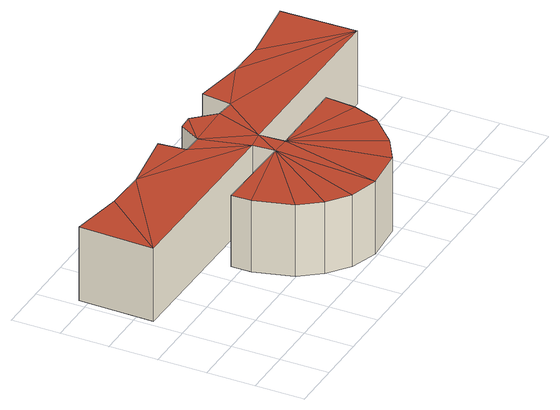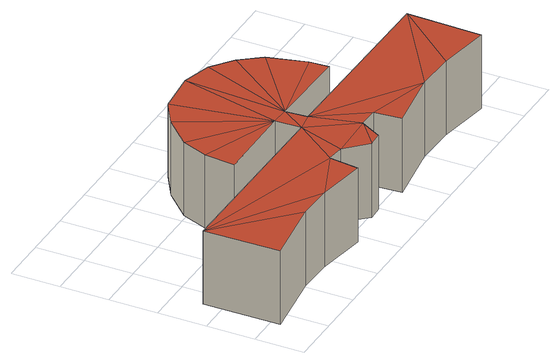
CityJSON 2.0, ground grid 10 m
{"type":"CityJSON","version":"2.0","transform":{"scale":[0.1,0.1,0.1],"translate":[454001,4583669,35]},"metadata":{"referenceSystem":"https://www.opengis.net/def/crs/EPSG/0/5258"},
"CityObjects":{
"building1":{"type":"Building","geometry":[{"type":"MultiSurface","lod":"3","boundaries":[[[0,1,2,3]],[[3,2,4,5]],[[5,4,6,7]],[[7,6,8,9]],[[9,8,10,11]],[[11,10,12,13]],[[13,12,14,15]],[[15,14,16,17]],[[17,16,18,19]],[[19,18,20,21]],[[21,20,22,23]],[[23,22,24,25]],[[25,24,26,27]],[[27,26,28,29]],[[29,28,30,31]],[[31,30,32,33]],[[33,32,34,35]],[[35,34,36,37]],[[37,36,38,39]],[[39,38,40,41]],[[41,40,42,43]],[[43,42,44,45]],[[45,44,46,47]],[[47,46,48,49]],[[49,48,50,51]],[[51,50,52,53]],[[53,52,54,55]],[[55,54,56,57]],[[57,56,58,59]],[[59,58,60,61]],[[61,60,1,0]],[[42,32,44]],[[46,44,56]],[[40,38,32]],[[48,46,56]],[[38,36,32]],[[50,48,56]],[[36,34,32]],[[52,50,56]],[[30,56,32]],[[32,42,40]],[[28,18,30]],[[56,44,32]],[[58,4,60]],[[54,52,56]],[[8,4,58]],[[58,56,30]],[[24,28,26]],[[10,30,16]],[[10,58,30]],[[6,4,8]],[[8,58,10]],[[16,14,10]],[[16,30,18]],[[4,2,60]],[[22,28,24]],[[28,22,18]],[[12,10,14]],[[1,60,2]],[[20,18,22]],[[43,45,33]],[[47,57,45]],[[41,33,39]],[[49,57,47]],[[39,33,37]],[[51,57,49]],[[37,33,35]],[[53,57,51]],[[31,33,57]],[[33,41,43]],[[29,31,19]],[[57,33,45]],[[59,61,5]],[[55,57,53]],[[9,59,5]],[[59,31,57]],[[25,27,29]],[[11,17,31]],[[11,31,59]],[[7,9,5]],[[9,11,59]],[[17,11,15]],[[17,19,31]],[[5,61,3]],[[23,25,29]],[[29,19,23]],[[13,15,11]],[[0,3,61]],[[21,23,19]]],"semantics":{"surfaces":[{"type":"WallSurface","name":"Wall 0"},{"type":"WallSurface","name":"Wall 1"},{"type":"WallSurface","name":"Wall 2"},{"type":"WallSurface","name":"Wall 3"},{"type":"WallSurface","name":"Wall 4"},{"type":"WallSurface","name":"Wall 5"},{"type":"WallSurface","name":"Wall 6"},{"type":"WallSurface","name":"Wall 7"},{"type":"WallSurface","name":"Wall 8"},{"type":"WallSurface","name":"Wall 9"},{"type":"WallSurface","name":"Wall 10"},{"type":"WallSurface","name":"Wall 11"},{"type":"WallSurface","name":"Wall 12"},{"type":"WallSurface","name":"Wall 13"},{"type":"WallSurface","name":"Wall 14"},{"type":"WallSurface","name":"Wall 15"},{"type":"WallSurface","name":"Wall 16"},{"type":"WallSurface","name":"Wall 17"},{"type":"WallSurface","name":"Wall 18"},{"type":"WallSurface","name":"Wall 19"},{"type":"WallSurface","name":"Wall 20"},{"type":"WallSurface","name":"Wall 21"},{"type":"WallSurface","name":"Wall 22"},{"type":"WallSurface","name":"Wall 23"},{"type":"WallSurface","name":"Wall 24"},{"type":"WallSurface","name":"Wall 25"},{"type":"WallSurface","name":"Wall 26"},{"type":"WallSurface","name":"Wall 27"},{"type":"WallSurface","name":"Wall 28"},{"type":"WallSurface","name":"Wall 29"},{"type":"WallSurface","name":"Wall 30"},{"type":"RoofSurface","name":"Roof"},{"type":"FloorSurface","name":"Floor"}],"values":[0,1,2,3,4,5,6,7,8,9,10,11,12,13,14,15,16,17,18,19,20,21,22,23,24,25,26,27,28,29,30,31,31,31,31,31,31,31,31,31,31,31,31,31,31,31,31,31,31,31,31,31,31,31,31,31,31,31,31,31,32,32,32,32,32,32,32,32,32,32,32,32,32,32,32,32,32,32,32,32,32,32,32,32,32,32,32,32,32]}}]}
},
"vertices":[
[14,419,5],[14,419,164],[123,401,164],[123,401,4],[205,398,164],[205,398,3],[333,417,164],[333,417,3],[339,360,164],[339,360,5],[380,359,164],[380,359,5],[405,404,164],[405,404,4],[435,405,164],[435,405,4],[476,362,164],[476,362,5],[513,358,164],[513,358,5],[521,420,164],[521,420,4],[624,403,164],[624,403,3],[698,401,164],[698,401,4],[837,419,164],[837,419,4],[840,262,164],[840,262,6],[443,265,164],[443,265,7],[445,212,164],[445,212,8],[612,212,164],[612,212,8],[606,149,164],[606,149,5],[586,96,164],[586,96,6],[533,43,164],[533,43,5],[481,11,164],[481,11,6],[396,3,164],[396,3,7],[336,20,164],[336,20,9],[292,54,164],[292,54,9],[259,98,164],[259,98,9],[237,177,164],[237,177,9],[235,218,164],[235,218,10],[408,214,164],[408,214,8],[405,259,164],[405,259,7],[10,264,164],[10,264,6]
]}
